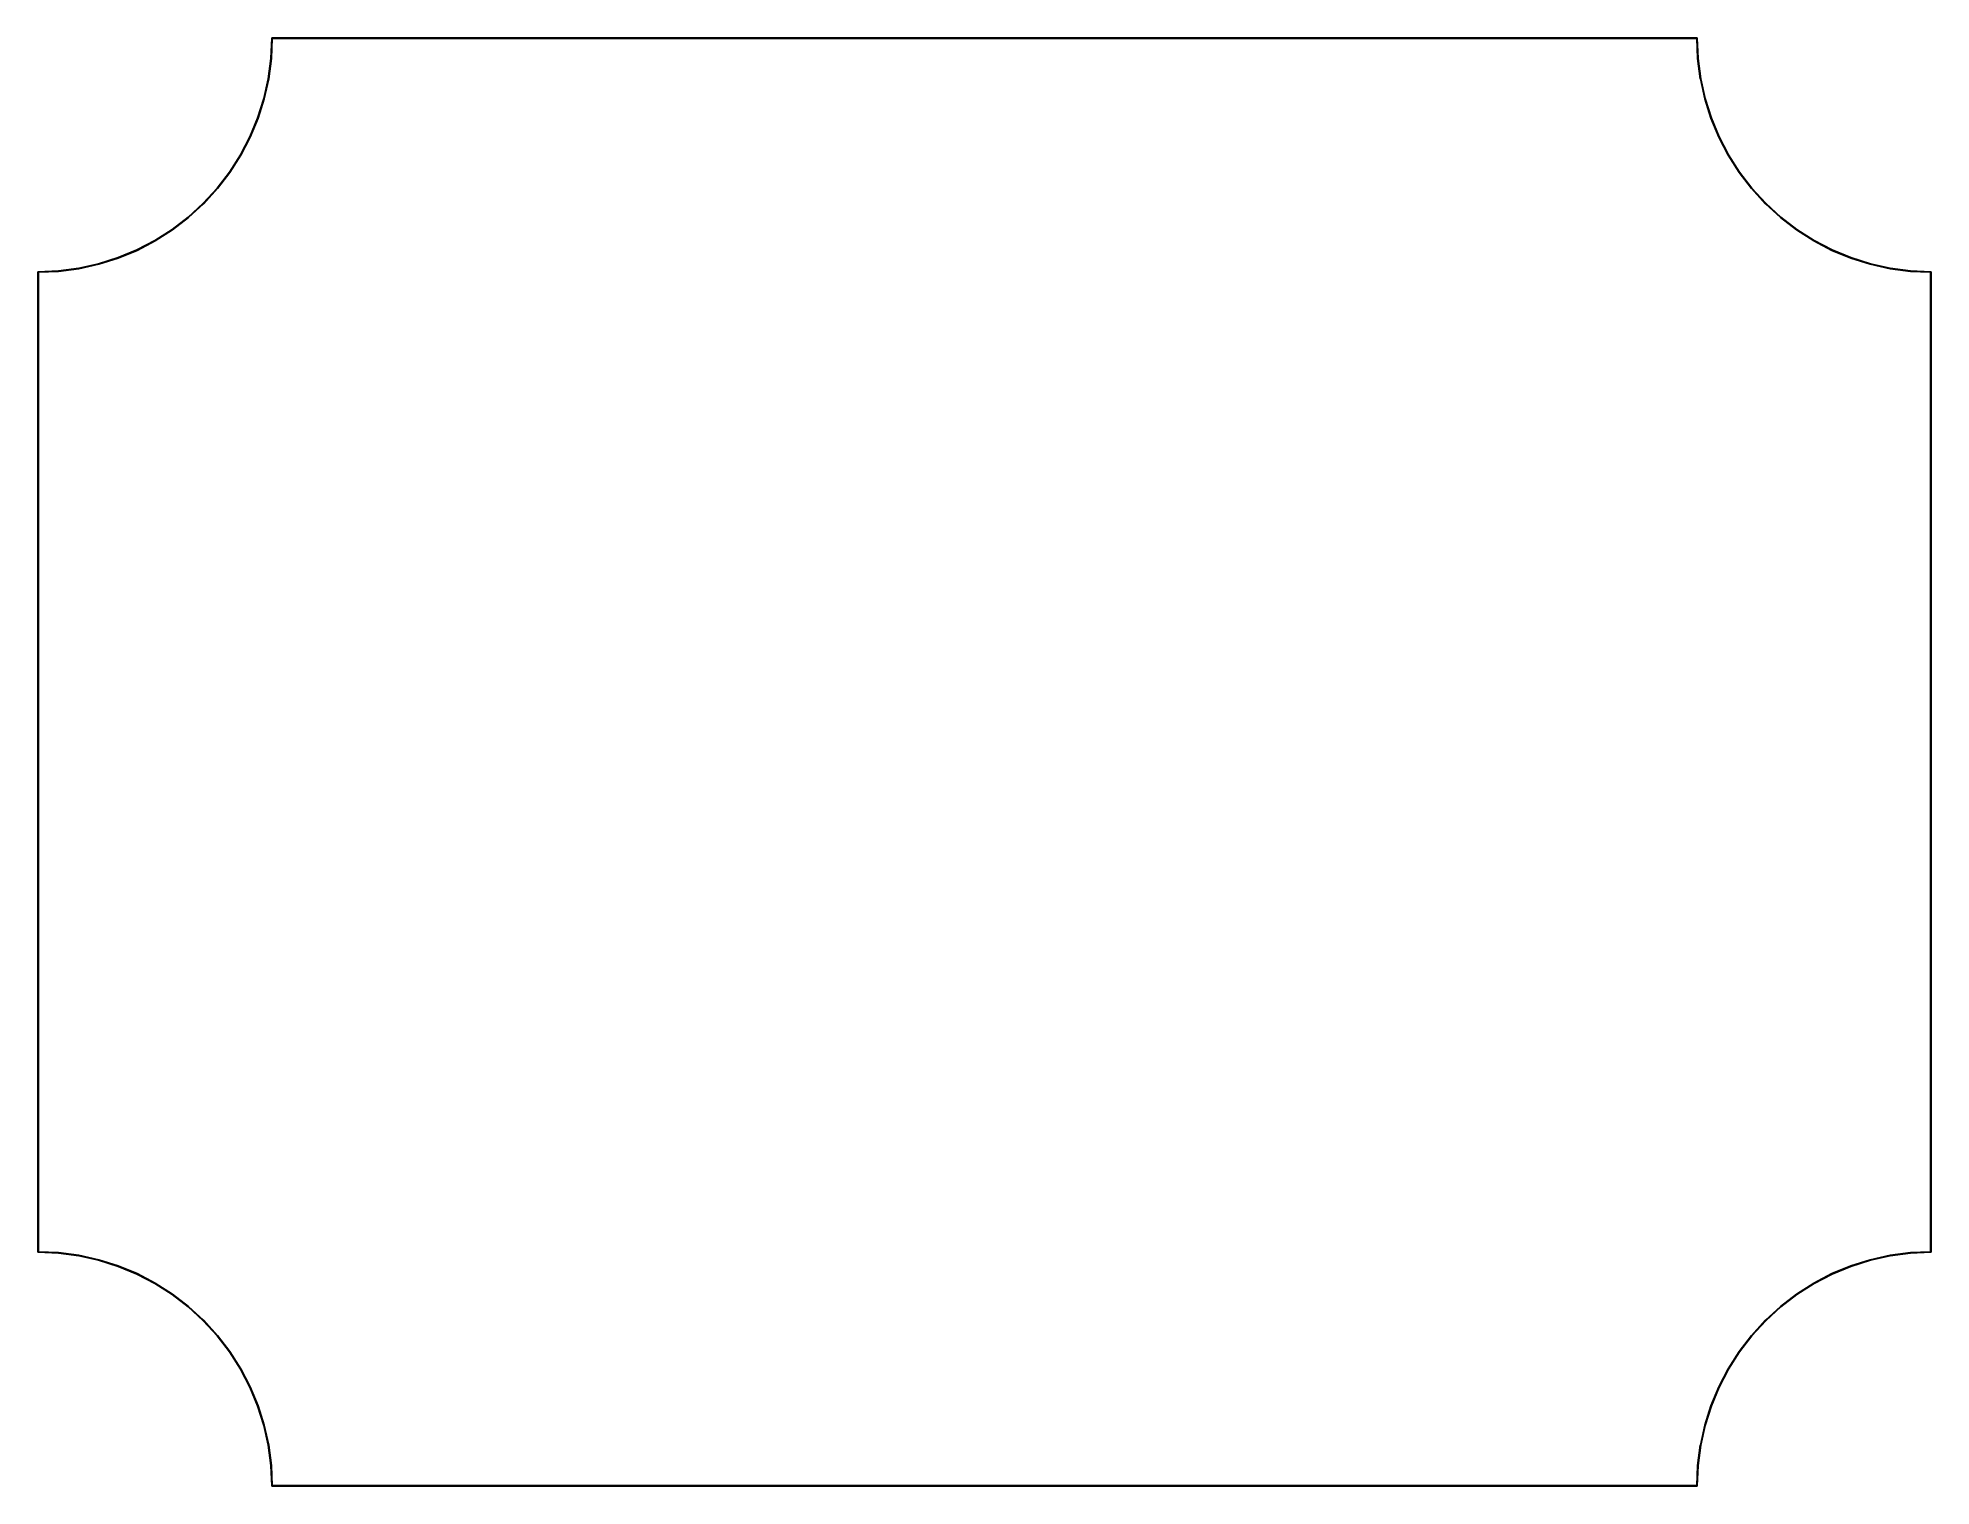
# Model space of a CAD drawing. Extents: x 20 to 190, y -150 to -20.
import ezdxf

# ---------------------------------------------------------------- set-up
doc = ezdxf.new("R2010")
doc.units = 0
doc.layers.add('BLACK', color=7, linetype='CONTINUOUS')

msp = doc.modelspace()

# ---------------------------------------------------------------- linework, layer by layer
at = {"layer": 'BLACK', "linetype": 'CONTINUOUS'}
for p, q in [((40.8952, -21.8281), (40.9749, -20.0007)), ((41.0239, -20.025), (40.9451, -21.8314)), ((40.9749, -20), (40.9754, -19.9951)), ((40.9749, -20.0007), (40.9749, -20)), ((40.9754, -19.9951), (40.9768, -19.9904)), ((40.9768, -19.9904), (40.9791, -19.986)), ((40.9791, -19.986), (40.9822, -19.9822)), ((40.9822, -19.9822), (40.986, -19.9791)), ((40.986, -19.9791), (40.9904, -19.9768)), ((40.9904, -19.9768), (40.9951, -19.9754)), ((40.9951, -19.9754), (40.9988, -19.975)), ((40.9988, -19.975), (169.001, -19.975)), ((168.976, -20.025), (41.0239, -20.025)), ((169.055, -21.8314), (168.976, -20.025)), ((169.001, -19.975), (169.005, -19.9754)), ((169.005, -19.9754), (169.01, -19.9768)), ((169.01, -19.9768), (169.014, -19.9791)), ((169.014, -19.9791), (169.018, -19.9822)), ((169.018, -19.9822), (169.021, -19.986)), ((169.021, -19.986), (169.023, -19.9904)), ((169.023, -19.9904), (169.025, -19.9951)), ((169.025, -19.9951), (169.025, -20)), ((169.025, -20), (169.025, -20.0007)), ((169.025, -20.0007), (169.105, -21.8281)), ((40.6563, -23.6423), (40.8952, -21.8281)), ((40.9449, -21.8335), (40.7057, -23.6499)), ((40.9451, -21.8314), (40.9449, -21.8335)), ((40.9451, -21.8314), (40.9451, -21.8314)), ((169.055, -21.8335), (169.055, -21.8314)), ((169.294, -23.6499), (169.055, -21.8335)), ((169.105, -21.8281), (169.344, -23.6423)), ((40.2603, -25.4287), (40.6563, -23.6423)), ((40.7054, -23.652), (40.3089, -25.4406)), ((40.7057, -23.6499), (40.7054, -23.652)), ((40.7054, -23.652), (40.7054, -23.652)), ((169.295, -23.652), (169.294, -23.6499)), ((169.691, -25.4406), (169.295, -23.652)), ((169.295, -23.652), (169.295, -23.652)), ((169.344, -23.6423), (169.74, -25.4287)), ((39.71, -27.1739), (40.2603, -25.4287)), ((40.3083, -25.4427), (39.7574, -27.1899)), ((40.3088, -25.4406), (40.3083, -25.4427)), ((40.3089, -25.4406), (40.3088, -25.4406)), ((169.692, -25.4427), (169.691, -25.4406)), ((169.691, -25.4406), (169.691, -25.4406)), ((170.243, -27.1899), (169.692, -25.4427)), ((169.74, -25.4287), (170.29, -27.1739)), ((39.0098, -28.8644), (39.71, -27.1739)), ((39.7566, -27.192), (39.0556, -28.8845)), ((39.7574, -27.1899), (39.7566, -27.192)), ((170.243, -27.192), (170.243, -27.1899)), ((170.243, -27.1899), (170.243, -27.1899)), ((170.944, -28.8845), (170.243, -27.192)), ((170.29, -27.1739), (170.99, -28.8644)), ((38.1649, -30.4875), (39.0098, -28.8644)), ((39.0546, -28.8865), (38.2087, -30.5115)), ((39.0556, -28.8845), (39.0546, -28.8865)), ((170.945, -28.8865), (170.944, -28.8845)), ((171.791, -30.5115), (170.945, -28.8865)), ((170.99, -28.8644), (171.835, -30.4875)), ((37.1817, -32.0307), (38.1649, -30.4875)), ((38.2076, -30.5134), (37.2233, -32.0585)), ((38.208, -30.5127), (38.2076, -30.5134)), ((38.2076, -30.5134), (38.2076, -30.5134)), ((38.2087, -30.5115), (38.208, -30.5127)), ((38.2087, -30.5115), (38.2087, -30.5115)), ((171.792, -30.5134), (171.791, -30.5115)), ((172.777, -32.0585), (171.792, -30.5134)), ((171.792, -30.5134), (171.792, -30.5134)), ((171.835, -30.4875), (172.818, -32.0307)), ((36.0678, -33.4825), (37.1817, -32.0307)), ((37.222, -32.0603), (36.1068, -33.5138)), ((37.2233, -32.0585), (37.222, -32.0603)), ((172.778, -32.0603), (172.777, -32.0585)), ((173.893, -33.5138), (172.778, -32.0603)), ((172.818, -32.0307), (173.932, -33.4825)), ((34.8315, -34.8315), (36.0678, -33.4825)), ((36.1054, -33.5154), (34.8677, -34.8661)), ((36.1068, -33.5138), (36.1054, -33.5154)), ((173.895, -33.5154), (173.893, -33.5138)), ((175.132, -34.8661), (173.895, -33.5154)), ((173.932, -33.4825), (175.168, -34.8315)), ((33.4825, -36.0678), (34.8315, -34.8315)), ((34.8661, -34.8677), (33.5154, -36.1054)), ((34.8677, -34.8661), (34.8661, -34.8677)), ((175.134, -34.8677), (175.132, -34.8661)), ((176.485, -36.1054), (175.134, -34.8677)), ((175.168, -34.8315), (176.518, -36.0678)), ((30.4875, -38.1649), (32.0307, -37.1817)), ((32.0585, -37.2233), (30.5134, -38.2076)), ((32.0307, -37.1817), (33.4825, -36.0678)), ((32.0603, -37.222), (32.0585, -37.2233)), ((33.5138, -36.1068), (32.0603, -37.222)), ((32.0603, -37.222), (32.0603, -37.222)), ((33.5154, -36.1054), (33.5138, -36.1068)), ((176.486, -36.1068), (176.485, -36.1054)), ((177.94, -37.222), (176.486, -36.1068)), ((176.518, -36.0678), (177.969, -37.1817)), ((177.941, -37.2233), (177.94, -37.222)), ((177.94, -37.222), (177.94, -37.222)), ((179.487, -38.2076), (177.941, -37.2233)), ((177.969, -37.1817), (179.513, -38.1649)), ((27.1739, -39.71), (28.8644, -39.0098)), ((28.8845, -39.0556), (27.192, -39.7566)), ((28.8644, -39.0098), (30.4875, -38.1649)), ((28.8865, -39.0546), (28.8845, -39.0556)), ((30.5115, -38.2087), (28.8865, -39.0546)), ((30.5134, -38.2076), (30.5115, -38.2087)), ((30.5134, -38.2076), (30.5134, -38.2076)), ((179.487, -38.208), (179.487, -38.2076)), ((179.487, -38.2076), (179.487, -38.2076)), ((179.488, -38.2087), (179.487, -38.208)), ((181.113, -39.0546), (179.488, -38.2087)), ((179.488, -38.2087), (179.488, -38.2087)), ((179.513, -38.1649), (181.136, -39.0098)), ((181.115, -39.0556), (181.113, -39.0546)), ((182.808, -39.7566), (181.115, -39.0556)), ((181.136, -39.0098), (182.826, -39.71)), ((21.8281, -40.8952), (23.6423, -40.6563)), ((23.6499, -40.7057), (21.8335, -40.9449)), ((23.6423, -40.6563), (25.4287, -40.2603)), ((23.652, -40.7054), (23.6499, -40.7057)), ((25.4406, -40.3089), (23.652, -40.7054)), ((23.652, -40.7054), (23.652, -40.7054)), ((25.4287, -40.2603), (27.1739, -39.71)), ((25.4427, -40.3083), (25.4406, -40.3088)), ((25.4406, -40.3088), (25.4406, -40.3089)), ((27.1899, -39.7574), (25.4427, -40.3083)), ((27.192, -39.7566), (27.1899, -39.7574)), ((182.81, -39.7574), (182.808, -39.7566)), ((184.557, -40.3083), (182.81, -39.7574)), ((182.826, -39.71), (184.571, -40.2603)), ((184.559, -40.3088), (184.557, -40.3083)), ((184.559, -40.3089), (184.559, -40.3088)), ((186.348, -40.7054), (184.559, -40.3089)), ((184.571, -40.2603), (186.358, -40.6563)), ((186.35, -40.7057), (186.348, -40.7054)), ((186.348, -40.7054), (186.348, -40.7054)), ((188.166, -40.9449), (186.35, -40.7057)), ((186.358, -40.6563), (188.172, -40.8952)), ((19.975, -40.9988), (19.9754, -40.9951)), ((19.975, -129.001), (19.975, -40.9988)), ((19.9754, -40.9951), (19.9768, -40.9904)), ((19.9768, -40.9904), (19.9778, -40.9885)), ((19.9778, -40.9884), (19.9791, -40.986)), ((19.9778, -40.9885), (19.9778, -40.9884)), ((19.9778, -40.9885), (19.9778, -40.9885)), ((19.9791, -40.986), (19.9822, -40.9822)), ((19.9822, -40.9822), (19.986, -40.9791)), ((19.986, -40.9791), (19.9904, -40.9768)), ((19.9904, -40.9768), (19.9951, -40.9754)), ((19.9951, -40.9754), (20, -40.9749)), ((20, -40.9749), (20.0007, -40.9749)), ((20.0007, -40.9749), (21.8281, -40.8952)), ((21.8314, -40.9451), (20.025, -41.0239)), ((20.025, -41.0239), (20.025, -128.976)), ((21.8335, -40.9449), (21.8314, -40.9451)), ((21.8335, -40.9449), (21.8335, -40.9449)), ((188.169, -40.9451), (188.166, -40.9449)), ((189.975, -41.0239), (188.169, -40.9451)), ((188.169, -40.9451), (188.169, -40.9451)), ((188.172, -40.8952), (189.999, -40.9749)), ((189.975, -128.976), (189.975, -41.0239)), ((189.999, -40.9749), (190, -40.9749)), ((190, -40.9749), (190.005, -40.9754)), ((190.005, -40.9754), (190.01, -40.9768)), ((190.01, -40.9768), (190.012, -40.9778)), ((190.012, -40.9778), (190.012, -40.9778)), ((190.012, -40.9778), (190.012, -40.9778)), ((190.012, -40.9778), (190.014, -40.9791)), ((190.014, -40.9791), (190.018, -40.9822)), ((190.018, -40.9822), (190.021, -40.986)), ((190.021, -40.986), (190.023, -40.9904)), ((190.023, -40.9904), (190.025, -40.9951)), ((190.025, -40.9951), (190.025, -40.9988)), ((190.025, -40.9988), (190.025, -129.001)), ((19.9754, -129.005), (19.975, -129.001)), ((19.9762, -129.007), (19.9754, -129.005)), ((19.9762, -129.008), (19.9762, -129.007)), ((19.9768, -129.01), (19.9762, -129.008)), ((19.9762, -129.008), (19.9762, -129.008)), ((19.9778, -129.012), (19.9768, -129.01)), ((19.9791, -129.014), (19.9778, -129.012)), ((19.9778, -129.012), (19.9778, -129.012)), ((19.9778, -129.012), (19.9778, -129.012)), ((19.9822, -129.018), (19.9791, -129.014)), ((19.986, -129.021), (19.9822, -129.018)), ((19.9904, -129.023), (19.986, -129.021)), ((19.9951, -129.025), (19.9904, -129.023)), ((20, -129.025), (19.9951, -129.025)), ((20.0007, -129.025), (20, -129.025)), ((21.8281, -129.105), (20.0007, -129.025)), ((20.025, -128.976), (21.8314, -129.055)), ((23.6423, -129.344), (21.8281, -129.105)), ((21.8314, -129.055), (21.8335, -129.055)), ((21.8335, -129.055), (21.8335, -129.055)), ((21.8335, -129.055), (23.6499, -129.294)), ((186.35, -129.294), (188.166, -129.055)), ((188.172, -129.105), (186.358, -129.344)), ((188.166, -129.055), (188.169, -129.055)), ((188.169, -129.055), (189.975, -128.976)), ((188.169, -129.055), (188.169, -129.055)), ((189.999, -129.025), (188.172, -129.105)), ((190, -129.025), (189.999, -129.025)), ((190.005, -129.025), (190, -129.025)), ((190.01, -129.023), (190.005, -129.025)), ((190.014, -129.021), (190.01, -129.023)), ((190.018, -129.018), (190.014, -129.021)), ((190.021, -129.014), (190.018, -129.018)), ((190.023, -129.01), (190.021, -129.014)), ((190.025, -129.005), (190.023, -129.01)), ((190.025, -129.001), (190.025, -129.005)), ((25.4287, -129.74), (23.6423, -129.344)), ((23.6499, -129.294), (23.652, -129.295)), ((23.652, -129.295), (23.652, -129.295)), ((23.652, -129.295), (25.4406, -129.691)), ((27.1739, -130.29), (25.4287, -129.74)), ((25.4406, -129.691), (25.4406, -129.691)), ((25.4406, -129.691), (25.4427, -129.692)), ((25.4427, -129.692), (27.1899, -130.243)), ((28.8644, -130.99), (27.1739, -130.29)), ((27.1899, -130.243), (27.192, -130.243)), ((27.192, -130.243), (28.8845, -130.944)), ((181.115, -130.944), (182.808, -130.243)), ((182.826, -130.29), (181.136, -130.99)), ((182.808, -130.243), (182.808, -130.243)), ((182.808, -130.243), (182.81, -130.243)), ((182.81, -130.243), (184.557, -129.692)), ((184.571, -129.74), (182.826, -130.29)), ((184.557, -129.692), (184.559, -129.691)), ((184.559, -129.691), (186.348, -129.295)), ((184.559, -129.691), (184.559, -129.691)), ((186.358, -129.344), (184.571, -129.74)), ((186.348, -129.295), (186.35, -129.294)), ((186.348, -129.295), (186.348, -129.295)), ((30.4875, -131.835), (28.8644, -130.99)), ((28.8845, -130.944), (28.8865, -130.945)), ((28.8865, -130.945), (30.5115, -131.791)), ((32.0307, -132.818), (30.4875, -131.835)), ((30.5115, -131.791), (30.5134, -131.792)), ((30.5134, -131.792), (30.5134, -131.792)), ((30.5134, -131.792), (32.0585, -132.777)), ((177.941, -132.777), (179.487, -131.792)), ((179.513, -131.835), (177.969, -132.818)), ((179.487, -131.792), (179.488, -131.791)), ((179.487, -131.792), (179.487, -131.792)), ((179.487, -131.792), (179.487, -131.792)), ((179.488, -131.791), (181.113, -130.945)), ((179.488, -131.791), (179.488, -131.791)), ((181.136, -130.99), (179.513, -131.835)), ((181.113, -130.945), (181.115, -130.944)), ((33.4825, -133.932), (32.0307, -132.818)), ((32.0585, -132.777), (32.0603, -132.778)), ((32.0603, -132.778), (33.5138, -133.893)), ((34.8315, -135.168), (33.4825, -133.932)), ((33.5138, -133.893), (33.5154, -133.895)), ((33.5154, -133.895), (34.8661, -135.132)), ((175.134, -135.132), (176.485, -133.895)), ((176.518, -133.932), (175.168, -135.168)), ((176.485, -133.895), (176.486, -133.893)), ((176.486, -133.893), (177.94, -132.778)), ((177.969, -132.818), (176.518, -133.932)), ((177.94, -132.778), (177.941, -132.777)), ((36.0678, -136.518), (34.8315, -135.168)), ((34.8661, -135.132), (34.8677, -135.134)), ((34.8677, -135.134), (36.1054, -136.485)), ((173.895, -136.485), (175.132, -135.134)), ((175.168, -135.168), (173.932, -136.518)), ((175.132, -135.134), (175.134, -135.132)), ((37.1817, -137.969), (36.0678, -136.518)), ((36.1054, -136.485), (36.1068, -136.486)), ((36.1068, -136.486), (37.222, -137.94)), ((172.778, -137.94), (173.893, -136.486)), ((173.932, -136.518), (172.818, -137.969)), ((173.893, -136.486), (173.895, -136.485)), ((38.1649, -139.513), (37.1817, -137.969)), ((37.222, -137.94), (37.2233, -137.941)), ((37.2233, -137.941), (38.2076, -139.487)), ((171.792, -139.487), (172.777, -137.941)), ((172.818, -137.969), (171.835, -139.513)), ((172.777, -137.941), (172.778, -137.94)), ((39.0098, -141.136), (38.1649, -139.513)), ((38.2076, -139.487), (38.2076, -139.487)), ((38.2076, -139.487), (38.208, -139.487)), ((38.208, -139.487), (38.2087, -139.488)), ((38.2087, -139.488), (38.2087, -139.488)), ((38.2087, -139.488), (39.0546, -141.113)), ((39.71, -142.826), (39.0098, -141.136)), ((39.0546, -141.113), (39.0556, -141.115)), ((39.0556, -141.115), (39.7566, -142.808)), ((170.243, -142.808), (170.944, -141.115)), ((170.99, -141.136), (170.29, -142.826)), ((170.944, -141.115), (170.945, -141.113)), ((170.945, -141.113), (171.791, -139.488)), ((171.835, -139.513), (170.99, -141.136)), ((171.791, -139.488), (171.792, -139.487)), ((171.792, -139.487), (171.792, -139.487)), ((40.2603, -144.571), (39.71, -142.826)), ((39.7566, -142.808), (39.7574, -142.81)), ((39.7574, -142.81), (40.3083, -144.557)), ((169.692, -144.557), (170.243, -142.81)), ((170.29, -142.826), (169.74, -144.571)), ((170.243, -142.81), (170.243, -142.808)), ((40.6563, -146.358), (40.2603, -144.571)), ((40.3083, -144.557), (40.3088, -144.559)), ((40.3088, -144.559), (40.3089, -144.559)), ((40.3089, -144.559), (40.7054, -146.348)), ((169.295, -146.348), (169.691, -144.559)), ((169.74, -144.571), (169.344, -146.358)), ((169.691, -144.559), (169.692, -144.557)), ((169.691, -144.559), (169.691, -144.559)), ((40.8952, -148.172), (40.6563, -146.358)), ((40.7054, -146.348), (40.7054, -146.348)), ((40.7054, -146.348), (40.7057, -146.35)), ((40.7057, -146.35), (40.9449, -148.166)), ((169.055, -148.166), (169.294, -146.35)), ((169.344, -146.358), (169.105, -148.172)), ((169.294, -146.35), (169.295, -146.348)), ((169.295, -146.348), (169.295, -146.348)), ((40.9749, -149.999), (40.8952, -148.172)), ((40.9449, -148.166), (40.9449, -148.166)), ((40.9449, -148.166), (40.9451, -148.169)), ((40.9451, -148.169), (41.0239, -149.975)), ((168.976, -149.975), (169.055, -148.169)), ((169.105, -148.172), (169.025, -149.999)), ((169.055, -148.169), (169.055, -148.166)), ((169.055, -148.166), (169.055, -148.166)), ((40.9749, -150), (40.9749, -149.999)), ((40.9754, -150.005), (40.9749, -150)), ((40.9768, -150.01), (40.9754, -150.005)), ((40.9791, -150.014), (40.9768, -150.01)), ((40.9822, -150.018), (40.9791, -150.014)), ((40.986, -150.021), (40.9822, -150.018)), ((40.9904, -150.023), (40.986, -150.021)), ((40.9951, -150.025), (40.9904, -150.023)), ((40.9988, -150.025), (40.9951, -150.025)), ((169.001, -150.025), (40.9988, -150.025)), ((41.0239, -149.975), (168.976, -149.975)), ((169.005, -150.025), (169.001, -150.025)), ((169.01, -150.023), (169.005, -150.025)), ((169.014, -150.021), (169.01, -150.023)), ((169.018, -150.018), (169.014, -150.021)), ((169.021, -150.014), (169.018, -150.018)), ((169.023, -150.01), (169.021, -150.014)), ((169.025, -150.005), (169.023, -150.01)), ((169.025, -149.999), (169.025, -150)), ((169.025, -150), (169.025, -150.005))]:
    msp.add_line(p, q, dxfattribs=at)

doc.saveas('drawing.dxf')
